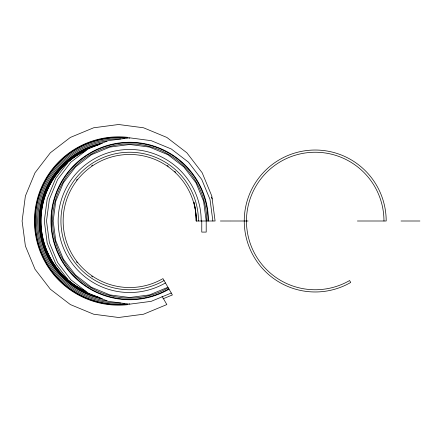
<?xml version="1.0" encoding="UTF-8"?>
<svg xmlns="http://www.w3.org/2000/svg" width="442" height="442" viewBox="0 0 442 442"><rect width="100%" height="100%" fill="white"/><g stroke="black" fill="none" stroke-linecap="round" stroke-linejoin="round"><path stroke-width="0.66" d="M67.665 162.767L55.736 178.308L47.206 198.9L44.299 221L47.206 243.1L55.736 263.692L67.665 279.233M171.269 293.029L151.214 301.333L129.688 304.168L108.157 301.333L88.102 293.029L70.875 279.808L57.659 262.587L49.349 242.525L46.515 221L49.349 199.475L57.659 179.413L70.875 162.192L88.102 148.971L108.157 140.666L129.688 137.832L151.214 140.666L171.269 148.971L188.496 162.192L201.712 179.413L210.022 199.475L212.856 221M163.021 298.825L172.38 294.947L168.22 287.748M206.204 221L196.22 221A66.538 66.538 0 0 0 118.13 155.473A66.538 66.538 0 0 0 67.162 243.757A66.538 66.538 0 0 0 162.954 278.62L167.943 287.267L149.49 294.908L129.688 297.516L109.881 294.908L91.428 287.267L75.582 275.106L63.421 259.261L55.775 240.802L53.167 221L55.775 201.198L63.421 182.739L75.582 166.894L91.428 154.733L109.881 147.092L129.688 144.484L149.49 147.092L167.943 154.733L183.789 166.894L195.95 182.739L203.596 201.198L206.204 221L206.204 232.089L201.767 232.089L201.767 221M220.37 221L230.354 221M230.757 221L248.089 221M357.396 221L386.192 221A70.974 70.974 0 0 0 302.892 151.109A70.974 70.974 0 0 0 248.526 245.271A70.974 70.974 0 0 0 350.705 282.466L349.594 280.543A68.753 68.753 0 0 1 250.608 244.514A68.753 68.753 0 0 1 303.278 153.291A68.753 68.753 0 0 1 383.971 221M401.027 221L419.9 221M162.015 296.206L166.844 304.566L143.573 314.207L118.594 317.494L93.621 314.207L70.35 304.566L50.366 289.234L35.029 269.25L25.387 245.973L22.1 221L25.387 196.027L35.029 172.75L50.366 152.766L70.35 137.434L93.621 127.793L118.594 124.506L143.573 127.793L166.844 137.434L186.828 152.766L202.165 172.75L211.806 196.027L215.094 221L206.757 221A77.101 77.101 0 0 0 116.296 145.07A77.101 77.101 0 0 0 57.233 247.371A77.101 77.101 0 0 0 168.236 287.77M211.387 197.027L212.166 198.9M129.688 137.832L129.688 138.396M129.688 303.604L129.688 304.168M164.065 280.543A68.753 68.753 0 0 1 65.079 244.514A68.753 68.753 0 0 1 117.749 153.291A68.753 68.753 0 0 1 198.441 221M165.446 282.941A71.527 71.527 0 0 1 62.471 245.465A71.527 71.527 0 0 1 117.268 150.562A71.527 71.527 0 0 1 201.209 221M168.844 288.825A78.317 78.317 0 0 1 56.09 247.785A78.317 78.317 0 0 1 116.086 143.871A78.317 78.317 0 0 1 208.005 221M169.054 289.184A78.737 78.737 0 0 1 55.698 247.929A78.737 78.737 0 0 1 116.014 143.462A78.737 78.737 0 0 1 208.42 221M92.754 276.919A67.013 67.013 0 0 1 91.632 276.162M77.356 262.863A67.013 67.013 0 0 1 76.521 261.797M76.521 180.203A67.013 67.013 0 0 1 77.356 179.137M91.632 165.838A67.013 67.013 0 0 1 92.754 165.081M167.181 165.457A67.013 67.013 0 0 1 168.297 166.225M174.64 171.303A67.013 67.013 0 0 1 175.629 172.214M83.941 290.46A77.626 77.626 0 0 1 83.941 151.54M85.765 291.361A77.643 77.643 0 0 1 85.765 150.639M120.594 303.046A82.068 82.068 0 0 1 36.526 221A82.068 82.068 0 0 1 120.594 138.954M124.694 303.952A83.173 83.173 0 0 1 35.421 221A83.173 83.173 0 0 1 124.694 138.048M127.467 304.218A83.687 83.687 0 0 1 34.907 221A83.687 83.687 0 0 1 127.467 137.782M128.208 304.615A84.168 84.168 0 0 1 34.426 221A84.168 84.168 0 0 1 128.208 137.385M100.765 298.146A79.179 79.179 0 0 1 100.765 143.854M102.522 299.107A79.742 79.742 0 0 1 102.522 142.893M107.014 301.074A80.908 80.908 0 0 1 107.014 140.926M86.809 292.366A78.124 78.124 0 0 1 86.809 149.634M98.246 296.958A78.637 78.637 0 0 1 91.069 294.665M89.781 294.168A78.637 78.637 0 0 1 89.781 147.832M91.069 147.335A78.637 78.637 0 0 1 98.246 145.042M196.22 221A77.626 77.626 0 0 0 193.911 202.209A77.643 77.643 0 0 1 196.242 221"/></g></svg>
